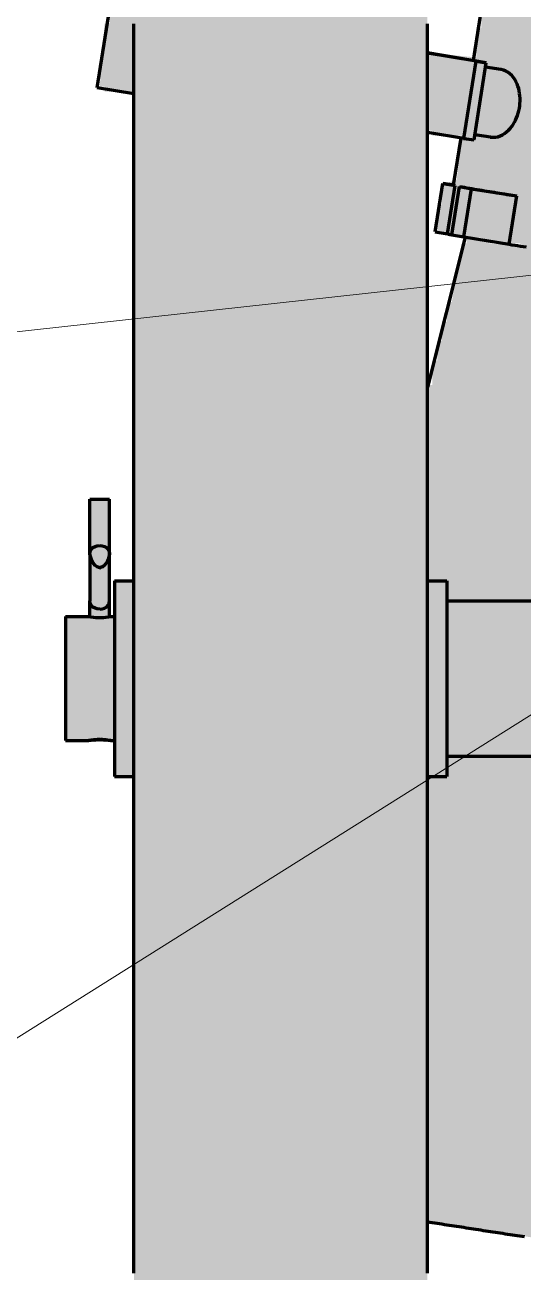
# Model space of a CAD drawing. Header units: millimetres. Extents: x 0 to 2382, y 0 to 420.
# Drawn here: x 2151.17 to 2161.36, y 234.36 to 259.87 of the extents above; entities that cross this region are included whole.
import ezdxf

# ---------------------------------------------------------------- set-up
doc = ezdxf.new("R2010")
doc.units = ezdxf.units.MM
for name, color, linetype, lineweight in [('01-VISIBLE', 7, 'CONTINUOUS', 70), ('08-FINA', 5, 'CONTINUOUS', 18), ('13-GRAFICA', 30, 'CONTINUOUS', 18)]:
    doc.layers.add(name, color=color, linetype=linetype, lineweight=lineweight)

msp = doc.modelspace()

# ---------------------------------------------------------------- hatches: boundary and pattern name
at = {"layer": '13-GRAFICA', "true_color": 0x202020}
h = msp.add_hatch(color=7, dxfattribs=at)
h.dxf.hatch_style = 1
h.paths.add_polyline_path([(2153.4, 229), (2153.4, 264), (2159.4, 264), (2159.4, 229)])
at = {"layer": '13-GRAFICA', "true_color": 0xcba23e}
h = msp.add_hatch(color=7, dxfattribs=at)
h.dxf.hatch_style = 1
h.paths.add_polyline_path([(2159.4, 259.3), (2160.4, 259.2), (2160.4, 259.8), (2160.5, 259.8), (2160.5, 260.1), (2160.3, 260.2), (2160.4, 261.2), (2160.6, 261.2), (2160.6, 261.1), (2161.2, 261.1), (2161.2, 261), (2161.3, 261), (2161.4, 262.2), (2161.9, 262.2), (2161.9, 262.1), (2162, 262.1), (2162, 255.2), (2161.9, 255.2), (2161.9, 255.3), (2161.3, 255.3), (2161.3, 255.4), (2160.6, 255.4), (2160.6, 255.5), (2159.6, 255.6), (2159.6, 256.2), (2159.7, 256.2), (2159.7, 256.6), (2160, 256.7), (2160.1, 257.6), (2159.5, 257.6), (2159.5, 257.7), (2159.4, 257.7)])
h = msp.add_hatch(color=7, dxfattribs=at)
h.dxf.hatch_style = 1
h.paths.add_polyline_path([(2152.8, 259.9), (2152.9, 259.9), (2152.9, 260.5), (2153.4, 260.5), (2153.4, 258.5), (2152.8, 258.5), (2152.8, 258.6), (2152.7, 258.6)])
at = {"layer": '13-GRAFICA', "true_color": 0x202020}
h = msp.add_hatch(color=7, dxfattribs=at)
h.dxf.hatch_style = 1
h.paths.add_polyline_path([(2159.4, 252.5), (2159.5, 252.5), (2159.5, 253), (2159.6, 253), (2159.6, 253.4), (2159.7, 253.4), (2159.7, 253.8), (2159.8, 253.8), (2159.8, 254.2), (2159.9, 254.2), (2160.1, 255.4), (2160.2, 255.4), (2160.2, 255.5), (2160.6, 255.5), (2160.6, 255.4), (2161.9, 255.3), (2161.9, 255.2), (2162, 255.2), (2162, 248.1), (2159.8, 248.1), (2159.8, 248.5), (2159.4, 248.5)])
at = {"layer": '13-GRAFICA', "true_color": 0xb21820}
h = msp.add_hatch(color=7, dxfattribs=at)
h.dxf.hatch_style = 1
h.paths.add_polyline_path([(2152.5, 250.2), (2152.9, 250.2), (2152.9, 247.8), (2152.5, 247.8)])
at = {"layer": '13-GRAFICA', "true_color": 0x787a80}
h = msp.add_hatch(color=7, dxfattribs=at)
h.dxf.hatch_style = 1
h.paths.add_polyline_path([(2153.4, 248.5), (2153.4, 244.5), (2153, 244.5), (2153, 248.5)])
h = msp.add_hatch(color=7, dxfattribs=at)
h.dxf.hatch_style = 1
h.paths.add_polyline_path([(2159.8, 248.5), (2159.8, 244.5), (2159.4, 244.5), (2159.4, 248.5)])
at = {"layer": '13-GRAFICA', "true_color": 0xb21820}
h = msp.add_hatch(color=7, dxfattribs=at)
h.dxf.hatch_style = 1
h.paths.add_polyline_path([(2159.8, 244.9), (2159.8, 248.1), (2196.2, 248.1), (2196.2, 244.9)])
at = {"layer": '13-GRAFICA', "true_color": 0x787a80}
h = msp.add_hatch(color=7, dxfattribs=at)
h.dxf.hatch_style = 1
h.paths.add_polyline_path([(2152, 247.8), (2153, 247.8), (2153, 245.2), (2152, 245.2)])
at = {"layer": '13-GRAFICA', "true_color": 0x202020}
h = msp.add_hatch(color=7, dxfattribs=at)
h.dxf.hatch_style = 1
h.paths.add_polyline_path([(2159.4, 244.5), (2159.8, 244.5), (2159.8, 244.9), (2162, 244.9), (2162, 242.5), (2162.3, 242.5), (2162.3, 242.4), (2162, 242.4), (2162, 242.3), (2161.9, 242.3), (2161.9, 242), (2162, 242), (2162, 241.7), (2162.1, 241.7), (2162.1, 241.5), (2162.2, 241.5), (2162.2, 241.3), (2162.3, 241.3), (2162.3, 241.1), (2162.4, 241.1), (2162.4, 240.5), (2162.3, 240.5), (2162.3, 239), (2162.2, 239), (2162.2, 237.5), (2162.1, 237.5), (2162.1, 236.1), (2162, 236.1), (2162, 235), (2159.4, 235.4)])

# ---------------------------------------------------------------- linework, layer by layer
at = {"layer": '01-VISIBLE'}
for p, q in [((2152.648, 258.581), (2152.961, 260.556)), ((2160.34, 259.137), (2160.499, 260.14)), ((2160.604, 259.093), (2159.4, 259.292)), ((2160.395, 259.125), (2159.4, 259.289)), ((2160.144, 257.545), (2160.395, 259.125)), ((2160.395, 259.125), (2160.604, 259.093)), ((2160.354, 257.513), (2160.604, 259.093)), ((2160.9, 258.955), (2160.59, 259.002)), ((2153.4, 258.456), (2152.648, 258.581)), ((2160.144, 257.545), (2159.4, 257.668)), ((2160.69, 257.571), (2160.371, 257.619)), ((2159.936, 256.586), (2160.09, 257.554)), ((2160.144, 257.545), (2160.354, 257.513)), ((2159.562, 255.637), (2159.718, 256.625)), ((2159.718, 256.625), (2159.965, 256.579)), ((2159.937, 256.592), (2159.718, 256.625)), ((2159.809, 255.592), (2159.965, 256.579)), ((2159.9, 255.575), (2160.057, 256.562)), ((2160.057, 256.562), (2160.304, 256.517)), ((2160.147, 255.529), (2160.304, 256.517)), ((2160.304, 256.517), (2161.229, 256.368)), ((2161.072, 255.381), (2161.229, 256.368)), ((2159.562, 255.637), (2159.809, 255.592)), ((2159.9, 255.575), (2160.147, 255.529)), ((2160.172, 255.525), (2159.4, 252.46)), ((2160.147, 255.529), (2161.072, 255.381)), ((2152.5, 249.05), (2152.5, 250.17)), ((2152.9, 249.05), (2152.9, 250.17)), ((2153, 248.5), (2153.4, 248.5)), ((2159.4, 248.5), (2159.8, 248.5)), ((2152.5, 247.765), (2152.5, 248.09)), ((2152.9, 247.765), (2152.9, 248.09)), ((2159.8, 248.088), (2196.2, 248.088)), ((2152, 247.77), (2152.47, 247.77)), ((2152.93, 247.77), (2153, 247.77)), ((2152, 245.23), (2152.47, 245.23)), ((2152.93, 245.23), (2153, 245.23)), ((2159.8, 244.912), (2196.2, 244.912)), ((2153, 244.5), (2153.4, 244.5)), ((2159.4, 244.5), (2159.8, 244.5))]:
    msp.add_line(p, q, dxfattribs=at)
for points in [[(2153.4, 234.338), (2153.4, 234.425), (2153.4, 234.512), (2153.4, 234.6), (2153.4, 234.688), (2153.4, 234.775), (2153.4, 234.863), (2153.4, 234.95), (2153.4, 235.037), (2153.4, 235.125), (2153.4, 235.213), (2153.4, 235.3), (2153.4, 235.387), (2153.4, 235.475), (2153.4, 235.562), (2153.4, 235.65), (2153.4, 235.738), (2153.4, 235.825), (2153.4, 235.912), (2153.4, 236), (2153.4, 236.088), (2153.4, 236.175), (2153.4, 236.262), (2153.4, 236.35), (2153.4, 236.438), (2153.4, 236.525), (2153.4, 236.613), (2153.4, 236.7), (2153.4, 236.787), (2153.4, 236.875), (2153.4, 236.963), (2153.4, 237.05), (2153.4, 237.137), (2153.4, 237.225), (2153.4, 237.312), (2153.4, 237.4), (2153.4, 237.488), (2153.4, 237.575), (2153.4, 237.662), (2153.4, 237.75), (2153.4, 237.838), (2153.4, 237.925), (2153.4, 238.012), (2153.4, 238.1), (2153.4, 238.188), (2153.4, 238.275), (2153.4, 238.363), (2153.4, 238.45), (2153.4, 238.537), (2153.4, 238.625), (2153.4, 238.713), (2153.4, 238.8), (2153.4, 238.887), (2153.4, 238.975), (2153.4, 239.062), (2153.4, 239.15), (2153.4, 239.238), (2153.4, 239.325), (2153.4, 239.412), (2153.4, 239.5), (2153.4, 239.588), (2153.4, 239.675), (2153.4, 239.762), (2153.4, 239.85), (2153.4, 239.938), (2153.4, 240.025), (2153.4, 240.113), (2153.4, 240.2), (2153.4, 240.287), (2153.4, 240.375), (2153.4, 240.463), (2153.4, 240.55), (2153.4, 240.637), (2153.4, 240.725), (2153.4, 240.812), (2153.4, 240.9), (2153.4, 240.988), (2153.4, 241.075), (2153.4, 241.162), (2153.4, 241.25), (2153.4, 241.338), (2153.4, 241.425), (2153.4, 241.512), (2153.4, 241.6), (2153.4, 241.688), (2153.4, 241.775), (2153.4, 241.863), (2153.4, 241.95), (2153.4, 242.037), (2153.4, 242.125), (2153.4, 242.213), (2153.4, 242.3), (2153.4, 242.387), (2153.4, 242.475), (2153.4, 242.562), (2153.4, 242.65), (2153.4, 242.738), (2153.4, 242.825), (2153.4, 242.912), (2153.4, 243), (2153.4, 243.088), (2153.4, 243.175), (2153.4, 243.262), (2153.4, 243.35), (2153.4, 243.438), (2153.4, 243.525), (2153.4, 243.613), (2153.4, 243.7), (2153.4, 243.787), (2153.4, 243.875), (2153.4, 243.963), (2153.4, 244.05), (2153.4, 244.137), (2153.4, 244.225), (2153.4, 244.312), (2153.4, 244.4), (2153.4, 244.488), (2153.4, 244.575), (2153.4, 244.662), (2153.4, 244.75), (2153.4, 244.838), (2153.4, 244.925), (2153.4, 245.012), (2153.4, 245.1), (2153.4, 245.188), (2153.4, 245.275), (2153.4, 245.363), (2153.4, 245.45), (2153.4, 245.537), (2153.4, 245.625), (2153.4, 245.713), (2153.4, 245.8), (2153.4, 245.887), (2153.4, 245.975), (2153.4, 246.062), (2153.4, 246.15), (2153.4, 246.238), (2153.4, 246.325), (2153.4, 246.412), (2153.4, 246.5), (2153.4, 246.588), (2153.4, 246.675), (2153.4, 246.762), (2153.4, 246.85), (2153.4, 246.938), (2153.4, 247.025), (2153.4, 247.113), (2153.4, 247.2), (2153.4, 247.287), (2153.4, 247.375), (2153.4, 247.463), (2153.4, 247.55), (2153.4, 247.637), (2153.4, 247.725), (2153.4, 247.812), (2153.4, 247.9), (2153.4, 247.988), (2153.4, 248.075), (2153.4, 248.162), (2153.4, 248.25), (2153.4, 248.338), (2153.4, 248.425), (2153.4, 248.512), (2153.4, 248.6), (2153.4, 248.688), (2153.4, 248.775), (2153.4, 248.863), (2153.4, 248.95), (2153.4, 249.037), (2153.4, 249.125), (2153.4, 249.213), (2153.4, 249.3), (2153.4, 249.387), (2153.4, 249.475), (2153.4, 249.562), (2153.4, 249.65), (2153.4, 249.738), (2153.4, 249.825), (2153.4, 249.912), (2153.4, 250), (2153.4, 250.088), (2153.4, 250.175), (2153.4, 250.262), (2153.4, 250.35), (2153.4, 250.438), (2153.4, 250.525), (2153.4, 250.613), (2153.4, 250.7), (2153.4, 250.787), (2153.4, 250.875), (2153.4, 250.963), (2153.4, 251.05), (2153.4, 251.137), (2153.4, 251.225), (2153.4, 251.312), (2153.4, 251.4), (2153.4, 251.488), (2153.4, 251.575), (2153.4, 251.662), (2153.4, 251.75), (2153.4, 251.838), (2153.4, 251.925), (2153.4, 252.012), (2153.4, 252.1), (2153.4, 252.188), (2153.4, 252.275), (2153.4, 252.363), (2153.4, 252.45), (2153.4, 252.537), (2153.4, 252.625), (2153.4, 252.713), (2153.4, 252.8), (2153.4, 252.887), (2153.4, 252.975), (2153.4, 253.062), (2153.4, 253.15), (2153.4, 253.238), (2153.4, 253.325), (2153.4, 253.412), (2153.4, 253.5), (2153.4, 253.588), (2153.4, 253.675), (2153.4, 253.762), (2153.4, 253.85), (2153.4, 253.938), (2153.4, 254.025), (2153.4, 254.113), (2153.4, 254.2), (2153.4, 254.287), (2153.4, 254.375), (2153.4, 254.463), (2153.4, 254.55), (2153.4, 254.638), (2153.4, 254.725), (2153.4, 254.812), (2153.4, 254.9), (2153.4, 254.988), (2153.4, 255.075), (2153.4, 255.162), (2153.4, 255.25), (2153.4, 255.338), (2153.4, 255.425), (2153.4, 255.512), (2153.4, 255.6), (2153.4, 255.688), (2153.4, 255.775), (2153.4, 255.863), (2153.4, 255.95), (2153.4, 256.038), (2153.4, 256.125), (2153.4, 256.212), (2153.4, 256.3), (2153.4, 256.387), (2153.4, 256.475), (2153.4, 256.562), (2153.4, 256.65), (2153.4, 256.738), (2153.4, 256.825), (2153.4, 256.913), (2153.4, 257), (2153.4, 257.087), (2153.4, 257.175), (2153.4, 257.262), (2153.4, 257.35), (2153.4, 257.438), (2153.4, 257.525), (2153.4, 257.613), (2153.4, 257.7), (2153.4, 257.788), (2153.4, 257.875), (2153.4, 257.962), (2153.4, 258.05), (2153.4, 258.137), (2153.4, 258.225), (2153.4, 258.312), (2153.4, 258.4), (2153.4, 258.488), (2153.4, 258.575), (2153.4, 258.663), (2153.4, 258.75), (2153.4, 258.837), (2153.4, 258.925), (2153.4, 259.012), (2153.4, 259.1), (2153.4, 259.188), (2153.4, 259.275), (2153.4, 259.363), (2153.4, 259.45), (2153.4, 259.538), (2153.4, 259.625), (2153.4, 259.712), (2153.4, 259.8), (2153.4, 259.887)], [(2159.4, 234.338), (2159.4, 234.425), (2159.4, 234.512), (2159.4, 234.6), (2159.4, 234.688), (2159.4, 234.775), (2159.4, 234.863), (2159.4, 234.95), (2159.4, 235.037), (2159.4, 235.125), (2159.4, 235.213), (2159.4, 235.3), (2159.4, 235.387), (2159.4, 235.475), (2159.4, 235.562), (2159.4, 235.65), (2159.4, 235.738), (2159.4, 235.825), (2159.4, 235.912), (2159.4, 236), (2159.4, 236.088), (2159.4, 236.175), (2159.4, 236.262), (2159.4, 236.35), (2159.4, 236.438), (2159.4, 236.525), (2159.4, 236.613), (2159.4, 236.7), (2159.4, 236.787), (2159.4, 236.875), (2159.4, 236.963), (2159.4, 237.05), (2159.4, 237.137), (2159.4, 237.225), (2159.4, 237.312), (2159.4, 237.4), (2159.4, 237.488), (2159.4, 237.575), (2159.4, 237.662), (2159.4, 237.75), (2159.4, 237.838), (2159.4, 237.925), (2159.4, 238.012), (2159.4, 238.1), (2159.4, 238.188), (2159.4, 238.275), (2159.4, 238.363), (2159.4, 238.45), (2159.4, 238.537), (2159.4, 238.625), (2159.4, 238.713), (2159.4, 238.8), (2159.4, 238.887), (2159.4, 238.975), (2159.4, 239.062), (2159.4, 239.15), (2159.4, 239.238), (2159.4, 239.325), (2159.4, 239.412), (2159.4, 239.5), (2159.4, 239.588), (2159.4, 239.675), (2159.4, 239.762), (2159.4, 239.85), (2159.4, 239.938), (2159.4, 240.025), (2159.4, 240.113), (2159.4, 240.2), (2159.4, 240.287), (2159.4, 240.375), (2159.4, 240.463), (2159.4, 240.55), (2159.4, 240.637), (2159.4, 240.725), (2159.4, 240.812), (2159.4, 240.9), (2159.4, 240.988), (2159.4, 241.075), (2159.4, 241.162), (2159.4, 241.25), (2159.4, 241.338), (2159.4, 241.425), (2159.4, 241.512), (2159.4, 241.6), (2159.4, 241.688), (2159.4, 241.775), (2159.4, 241.863), (2159.4, 241.95), (2159.4, 242.037), (2159.4, 242.125), (2159.4, 242.213), (2159.4, 242.3), (2159.4, 242.387), (2159.4, 242.475), (2159.4, 242.562), (2159.4, 242.65), (2159.4, 242.738), (2159.4, 242.825), (2159.4, 242.912), (2159.4, 243), (2159.4, 243.088), (2159.4, 243.175), (2159.4, 243.262), (2159.4, 243.35), (2159.4, 243.438), (2159.4, 243.525), (2159.4, 243.613), (2159.4, 243.7), (2159.4, 243.787), (2159.4, 243.875), (2159.4, 243.963), (2159.4, 244.05), (2159.4, 244.137), (2159.4, 244.225), (2159.4, 244.312), (2159.4, 244.4), (2159.4, 244.488), (2159.4, 244.575), (2159.4, 244.662), (2159.4, 244.75), (2159.4, 244.838), (2159.4, 244.925), (2159.4, 245.012), (2159.4, 245.1), (2159.4, 245.188), (2159.4, 245.275), (2159.4, 245.363), (2159.4, 245.45), (2159.4, 245.537), (2159.4, 245.625), (2159.4, 245.713), (2159.4, 245.8), (2159.4, 245.887), (2159.4, 245.975), (2159.4, 246.062), (2159.4, 246.15), (2159.4, 246.238), (2159.4, 246.325), (2159.4, 246.412), (2159.4, 246.5), (2159.4, 246.588), (2159.4, 246.675), (2159.4, 246.762), (2159.4, 246.85), (2159.4, 246.938), (2159.4, 247.025), (2159.4, 247.113), (2159.4, 247.2), (2159.4, 247.287), (2159.4, 247.375), (2159.4, 247.463), (2159.4, 247.55), (2159.4, 247.637), (2159.4, 247.725), (2159.4, 247.812), (2159.4, 247.9), (2159.4, 247.988), (2159.4, 248.075), (2159.4, 248.162), (2159.4, 248.25), (2159.4, 248.338), (2159.4, 248.425), (2159.4, 248.512), (2159.4, 248.6), (2159.4, 248.688), (2159.4, 248.775), (2159.4, 248.863), (2159.4, 248.95), (2159.4, 249.037), (2159.4, 249.125), (2159.4, 249.213), (2159.4, 249.3), (2159.4, 249.387), (2159.4, 249.475), (2159.4, 249.562), (2159.4, 249.65), (2159.4, 249.738), (2159.4, 249.825), (2159.4, 249.912), (2159.4, 250), (2159.4, 250.088), (2159.4, 250.175), (2159.4, 250.262), (2159.4, 250.35), (2159.4, 250.438), (2159.4, 250.525), (2159.4, 250.613), (2159.4, 250.7), (2159.4, 250.787), (2159.4, 250.875), (2159.4, 250.963), (2159.4, 251.05), (2159.4, 251.137), (2159.4, 251.225), (2159.4, 251.312), (2159.4, 251.4), (2159.4, 251.488), (2159.4, 251.575), (2159.4, 251.662), (2159.4, 251.75), (2159.4, 251.838), (2159.4, 251.925), (2159.4, 252.012), (2159.4, 252.1), (2159.4, 252.188), (2159.4, 252.275), (2159.4, 252.363), (2159.4, 252.45), (2159.4, 252.537), (2159.4, 252.625), (2159.4, 252.713), (2159.4, 252.8), (2159.4, 252.887), (2159.4, 252.975), (2159.4, 253.062), (2159.4, 253.15), (2159.4, 253.238), (2159.4, 253.325), (2159.4, 253.412), (2159.4, 253.5), (2159.4, 253.588), (2159.4, 253.675), (2159.4, 253.762), (2159.4, 253.85), (2159.4, 253.938), (2159.4, 254.025), (2159.4, 254.113), (2159.4, 254.2), (2159.4, 254.287), (2159.4, 254.375), (2159.4, 254.463), (2159.4, 254.55), (2159.4, 254.638), (2159.4, 254.725), (2159.4, 254.812), (2159.4, 254.9), (2159.4, 254.988), (2159.4, 255.075), (2159.4, 255.162), (2159.4, 255.25), (2159.4, 255.338), (2159.4, 255.425), (2159.4, 255.512), (2159.4, 255.6), (2159.4, 255.688), (2159.4, 255.775), (2159.4, 255.863), (2159.4, 255.95), (2159.4, 256.038), (2159.4, 256.125), (2159.4, 256.212), (2159.4, 256.3), (2159.4, 256.387), (2159.4, 256.475), (2159.4, 256.562), (2159.4, 256.65), (2159.4, 256.738), (2159.4, 256.825), (2159.4, 256.913), (2159.4, 257), (2159.4, 257.087), (2159.4, 257.175), (2159.4, 257.262), (2159.4, 257.35), (2159.4, 257.438), (2159.4, 257.525), (2159.4, 257.613), (2159.4, 257.7), (2159.4, 257.788), (2159.4, 257.875), (2159.4, 257.962), (2159.4, 258.05), (2159.4, 258.137), (2159.4, 258.225), (2159.4, 258.312), (2159.4, 258.4), (2159.4, 258.488), (2159.4, 258.575), (2159.4, 258.663), (2159.4, 258.75), (2159.4, 258.837), (2159.4, 258.925), (2159.4, 259.012), (2159.4, 259.1), (2159.4, 259.188), (2159.4, 259.275), (2159.4, 259.363), (2159.4, 259.45), (2159.4, 259.538), (2159.4, 259.625), (2159.4, 259.712), (2159.4, 259.8), (2159.4, 259.887)], [(2160.69, 257.571), (2160.741, 257.567), (2160.792, 257.57), (2160.842, 257.58), (2160.89, 257.597), (2160.936, 257.619), (2160.979, 257.646), (2161.02, 257.677), (2161.057, 257.711), (2161.092, 257.748), (2161.124, 257.788), (2161.153, 257.83), (2161.179, 257.874), (2161.202, 257.919), (2161.223, 257.966), (2161.241, 258.013), (2161.257, 258.062), (2161.27, 258.111), (2161.28, 258.161), (2161.288, 258.211), (2161.293, 258.262), (2161.295, 258.313), (2161.295, 258.364), (2161.292, 258.415), (2161.286, 258.466), (2161.278, 258.516), (2161.266, 258.565), (2161.251, 258.614), (2161.233, 258.662), (2161.211, 258.708), (2161.186, 258.752), (2161.156, 258.794), (2161.123, 258.833), (2161.086, 258.868), (2161.046, 258.898), (2161.001, 258.923), (2160.954, 258.942), (2160.905, 258.954)], [(2160.905, 258.954), (2160.904, 258.954), (2160.903, 258.954), (2160.902, 258.954), (2160.901, 258.955), (2160.901, 258.955), (2160.9, 258.955)], [(2160.686, 257.571), (2160.686, 257.571), (2160.687, 257.571), (2160.688, 257.571), (2160.689, 257.571), (2160.69, 257.571), (2160.69, 257.571)], [(2159.936, 256.586), (2159.941, 256.585), (2159.946, 256.583), (2159.951, 256.582), (2159.955, 256.581), (2159.96, 256.58), (2159.965, 256.579)], [(2160.057, 256.562), (2160.108, 256.553), (2160.159, 256.545), (2160.209, 256.536), (2160.26, 256.527), (2160.311, 256.519), (2160.362, 256.51), (2160.413, 256.501), (2160.464, 256.493), (2160.515, 256.485), (2160.566, 256.476), (2160.617, 256.468), (2160.668, 256.459), (2160.719, 256.451), (2160.77, 256.443), (2160.821, 256.434), (2160.872, 256.426), (2160.923, 256.418), (2160.974, 256.409), (2161.025, 256.401), (2161.076, 256.393), (2161.127, 256.385), (2161.178, 256.377), (2161.229, 256.368)], [(2159.809, 255.592), (2159.824, 255.589), (2159.839, 255.586), (2159.854, 255.583), (2159.87, 255.58), (2159.885, 255.577), (2159.9, 255.575)], [(2161.072, 255.381), (2161.129, 255.371), (2161.187, 255.362), (2161.244, 255.353), (2161.301, 255.344), (2161.359, 255.335), (2161.416, 255.326)], [(2152.5, 250.17), (2152.55, 250.17), (2152.6, 250.17), (2152.65, 250.17), (2152.7, 250.17), (2152.75, 250.17), (2152.8, 250.17), (2152.85, 250.17), (2152.9, 250.17)], [(2152.5, 249.05), (2152.507, 249.098), (2152.528, 249.143), (2152.562, 249.178), (2152.604, 249.202), (2152.651, 249.215), (2152.7, 249.22)], [(2152.7, 249.22), (2152.749, 249.215), (2152.796, 249.202), (2152.838, 249.178), (2152.872, 249.143), (2152.893, 249.098), (2152.9, 249.05)], [(2152.9, 249.05), (2152.894, 248.997), (2152.878, 248.947), (2152.854, 248.899), (2152.826, 248.855), (2152.791, 248.814), (2152.75, 248.781), (2152.7, 248.766), (2152.65, 248.781), (2152.609, 248.814), (2152.574, 248.855), (2152.546, 248.899), (2152.522, 248.947), (2152.506, 248.997), (2152.5, 249.05)], [(2152.5, 249.05), (2152.501, 249.027), (2152.505, 249.004), (2152.51, 248.982), (2152.517, 248.96), (2152.526, 248.939), (2152.536, 248.918)], [(2152.5, 249.05), (2152.5, 248.999), (2152.5, 248.949), (2152.5, 248.898), (2152.5, 248.848), (2152.5, 248.797), (2152.5, 248.747), (2152.5, 248.696), (2152.5, 248.646), (2152.5, 248.595), (2152.5, 248.545), (2152.5, 248.494), (2152.5, 248.444), (2152.5, 248.393), (2152.5, 248.343), (2152.5, 248.292), (2152.5, 248.242), (2152.5, 248.191), (2152.5, 248.141), (2152.5, 248.09)], [(2152.536, 248.917), (2152.536, 248.917), (2152.536, 248.917), (2152.536, 248.917), (2152.536, 248.917), (2152.536, 248.917), (2152.536, 248.917)], [(2152.542, 248.905), (2152.543, 248.904), (2152.544, 248.903), (2152.544, 248.902), (2152.545, 248.9), (2152.546, 248.899), (2152.546, 248.898)], [(2152.85, 248.892), (2152.864, 248.916), (2152.875, 248.942), (2152.885, 248.968), (2152.893, 248.995), (2152.898, 249.022), (2152.9, 249.05)], [(2152.9, 248.09), (2152.9, 248.141), (2152.9, 248.191), (2152.9, 248.242), (2152.9, 248.292), (2152.9, 248.343), (2152.9, 248.393), (2152.9, 248.444), (2152.9, 248.494), (2152.9, 248.545), (2152.9, 248.595), (2152.9, 248.646), (2152.9, 248.696), (2152.9, 248.747), (2152.9, 248.797), (2152.9, 248.848), (2152.9, 248.898), (2152.9, 248.949), (2152.9, 248.999), (2152.9, 249.05)], [(2152.9, 248.09), (2152.9, 248.141), (2152.9, 248.191), (2152.9, 248.242), (2152.9, 248.292), (2152.9, 248.343), (2152.9, 248.393), (2152.9, 248.444), (2152.9, 248.494), (2152.9, 248.545), (2152.9, 248.595), (2152.9, 248.646), (2152.9, 248.696), (2152.9, 248.747), (2152.9, 248.797), (2152.9, 248.848), (2152.9, 248.898), (2152.9, 248.949), (2152.9, 248.999), (2152.9, 249.05)], [(2152.547, 248.897), (2152.547, 248.897), (2152.547, 248.897), (2152.547, 248.897), (2152.547, 248.897), (2152.547, 248.897), (2152.547, 248.897)], [(2152.555, 248.884), (2152.556, 248.882), (2152.558, 248.879), (2152.559, 248.877), (2152.56, 248.875), (2152.562, 248.872), (2152.563, 248.87)], [(2152.564, 248.87), (2152.564, 248.869), (2152.565, 248.869), (2152.565, 248.868), (2152.565, 248.867), (2152.566, 248.867), (2152.566, 248.866)], [(2152.574, 248.855), (2152.576, 248.853), (2152.577, 248.851), (2152.578, 248.849), (2152.58, 248.848), (2152.581, 248.846), (2152.582, 248.844)], [(2152.588, 248.837), (2152.588, 248.837), (2152.589, 248.836), (2152.589, 248.836), (2152.589, 248.835), (2152.59, 248.835), (2152.59, 248.835)], [(2152.597, 248.827), (2152.598, 248.826), (2152.599, 248.825), (2152.6, 248.824), (2152.6, 248.823), (2152.601, 248.822), (2152.602, 248.821)], [(2152.611, 248.812), (2152.611, 248.812), (2152.611, 248.812), (2152.611, 248.812), (2152.611, 248.812), (2152.611, 248.812), (2152.611, 248.812)], [(2152.611, 248.812), (2152.611, 248.812), (2152.611, 248.812), (2152.611, 248.812), (2152.611, 248.812), (2152.611, 248.812), (2152.611, 248.812)], [(2152.611, 248.812), (2152.611, 248.812), (2152.611, 248.812), (2152.611, 248.812), (2152.611, 248.812), (2152.611, 248.812), (2152.611, 248.811)], [(2152.612, 248.811), (2152.612, 248.811), (2152.612, 248.81), (2152.613, 248.81), (2152.613, 248.81), (2152.613, 248.809), (2152.614, 248.809)], [(2152.618, 248.805), (2152.618, 248.805), (2152.619, 248.805), (2152.619, 248.804), (2152.619, 248.804), (2152.62, 248.803), (2152.62, 248.803)], [(2152.687, 248.767), (2152.687, 248.767), (2152.687, 248.767), (2152.687, 248.767), (2152.687, 248.767), (2152.687, 248.767), (2152.687, 248.767)], [(2152.687, 248.767), (2152.687, 248.767), (2152.687, 248.767), (2152.687, 248.767), (2152.687, 248.767), (2152.687, 248.767), (2152.687, 248.767)], [(2152.687, 248.767), (2152.687, 248.767), (2152.687, 248.767), (2152.687, 248.767), (2152.687, 248.767), (2152.687, 248.767), (2152.687, 248.767)], [(2152.687, 248.767), (2152.687, 248.767), (2152.687, 248.767), (2152.687, 248.767), (2152.687, 248.767), (2152.687, 248.767), (2152.687, 248.767)], [(2152.687, 248.767), (2152.687, 248.767), (2152.687, 248.767), (2152.687, 248.767), (2152.687, 248.767), (2152.687, 248.767), (2152.687, 248.767)], [(2152.687, 248.767), (2152.687, 248.767), (2152.687, 248.767), (2152.687, 248.767), (2152.687, 248.767), (2152.687, 248.767), (2152.687, 248.767)], [(2152.687, 248.767), (2152.687, 248.767), (2152.687, 248.767), (2152.687, 248.767), (2152.687, 248.767), (2152.687, 248.767), (2152.687, 248.767)], [(2152.687, 248.767), (2152.687, 248.767), (2152.687, 248.767), (2152.687, 248.767), (2152.687, 248.767), (2152.687, 248.767), (2152.687, 248.767)], [(2152.688, 248.767), (2152.688, 248.767), (2152.688, 248.767), (2152.688, 248.767), (2152.688, 248.767), (2152.688, 248.767), (2152.688, 248.767)], [(2152.688, 248.767), (2152.688, 248.767), (2152.688, 248.767), (2152.688, 248.767), (2152.688, 248.767), (2152.688, 248.767), (2152.688, 248.767)], [(2152.688, 248.767), (2152.688, 248.767), (2152.688, 248.767), (2152.688, 248.767), (2152.688, 248.767), (2152.688, 248.767), (2152.688, 248.767)], [(2152.7, 248.766), (2152.7, 248.766), (2152.7, 248.766), (2152.7, 248.766), (2152.7, 248.766), (2152.7, 248.766), (2152.7, 248.766)], [(2152.7, 248.766), (2152.701, 248.766), (2152.702, 248.766), (2152.703, 248.766), (2152.704, 248.766), (2152.705, 248.766), (2152.705, 248.766)], [(2152.706, 248.766), (2152.707, 248.766), (2152.709, 248.766), (2152.71, 248.767), (2152.711, 248.767), (2152.713, 248.767), (2152.714, 248.767)], [(2152.723, 248.769), (2152.723, 248.769), (2152.723, 248.769), (2152.723, 248.769), (2152.723, 248.769), (2152.723, 248.769), (2152.723, 248.769)], [(2152.723, 248.769), (2152.723, 248.769), (2152.723, 248.769), (2152.723, 248.769), (2152.723, 248.769), (2152.723, 248.769), (2152.723, 248.769)], [(2152.723, 248.769), (2152.723, 248.769), (2152.723, 248.769), (2152.723, 248.769), (2152.723, 248.769), (2152.723, 248.769), (2152.723, 248.769)], [(2152.723, 248.769), (2152.723, 248.769), (2152.723, 248.769), (2152.723, 248.769), (2152.723, 248.769), (2152.723, 248.769), (2152.723, 248.769)], [(2152.723, 248.769), (2152.723, 248.769), (2152.723, 248.769), (2152.723, 248.769), (2152.723, 248.769), (2152.723, 248.769), (2152.723, 248.769)], [(2152.723, 248.769), (2152.723, 248.769), (2152.723, 248.769), (2152.723, 248.769), (2152.723, 248.769), (2152.723, 248.769), (2152.723, 248.769)], [(2152.723, 248.769), (2152.723, 248.769), (2152.723, 248.769), (2152.723, 248.769), (2152.723, 248.769), (2152.723, 248.769), (2152.723, 248.769)], [(2152.723, 248.769), (2152.723, 248.769), (2152.723, 248.769), (2152.723, 248.769), (2152.723, 248.769), (2152.723, 248.769), (2152.723, 248.769)], [(2152.724, 248.77), (2152.724, 248.77), (2152.724, 248.77), (2152.724, 248.77), (2152.724, 248.77), (2152.724, 248.77), (2152.724, 248.77)], [(2152.724, 248.77), (2152.724, 248.77), (2152.724, 248.77), (2152.724, 248.77), (2152.724, 248.77), (2152.724, 248.77), (2152.724, 248.77)], [(2152.724, 248.77), (2152.724, 248.77), (2152.724, 248.77), (2152.724, 248.77), (2152.724, 248.77), (2152.724, 248.77), (2152.724, 248.77)], [(2152.724, 248.769), (2152.724, 248.769), (2152.724, 248.769), (2152.724, 248.769), (2152.724, 248.769), (2152.724, 248.769), (2152.724, 248.769)], [(2152.724, 248.769), (2152.724, 248.769), (2152.724, 248.769), (2152.724, 248.769), (2152.724, 248.769), (2152.724, 248.769), (2152.724, 248.769)], [(2152.724, 248.769), (2152.724, 248.769), (2152.724, 248.769), (2152.724, 248.769), (2152.724, 248.769), (2152.724, 248.769), (2152.724, 248.769)], [(2152.724, 248.769), (2152.724, 248.769), (2152.724, 248.769), (2152.724, 248.769), (2152.724, 248.769), (2152.724, 248.769), (2152.724, 248.769)], [(2152.725, 248.77), (2152.725, 248.77), (2152.725, 248.77), (2152.725, 248.77), (2152.725, 248.77), (2152.725, 248.77), (2152.725, 248.77)], [(2152.725, 248.77), (2152.725, 248.77), (2152.725, 248.77), (2152.725, 248.77), (2152.725, 248.77), (2152.725, 248.77), (2152.725, 248.77)], [(2152.725, 248.77), (2152.725, 248.77), (2152.725, 248.77), (2152.725, 248.77), (2152.725, 248.77), (2152.725, 248.77), (2152.725, 248.77)], [(2152.725, 248.77), (2152.725, 248.77), (2152.725, 248.77), (2152.725, 248.77), (2152.725, 248.77), (2152.725, 248.77), (2152.725, 248.77)], [(2152.725, 248.77), (2152.725, 248.77), (2152.725, 248.77), (2152.725, 248.77), (2152.725, 248.77), (2152.725, 248.77), (2152.725, 248.77)], [(2152.743, 248.777), (2152.743, 248.777), (2152.743, 248.777), (2152.743, 248.777), (2152.743, 248.777), (2152.743, 248.777), (2152.743, 248.777)], [(2152.743, 248.777), (2152.743, 248.777), (2152.743, 248.777), (2152.743, 248.777), (2152.743, 248.777), (2152.743, 248.777), (2152.743, 248.777)], [(2152.743, 248.777), (2152.743, 248.777), (2152.743, 248.777), (2152.743, 248.777), (2152.743, 248.777), (2152.743, 248.777), (2152.743, 248.777)], [(2152.743, 248.777), (2152.743, 248.777), (2152.743, 248.777), (2152.743, 248.777), (2152.743, 248.777), (2152.743, 248.777), (2152.743, 248.777)], [(2152.744, 248.778), (2152.744, 248.778), (2152.744, 248.778), (2152.744, 248.778), (2152.744, 248.778), (2152.744, 248.778), (2152.744, 248.778)], [(2152.744, 248.778), (2152.744, 248.778), (2152.744, 248.778), (2152.744, 248.778), (2152.744, 248.778), (2152.744, 248.778), (2152.744, 248.778)], [(2152.744, 248.778), (2152.744, 248.778), (2152.744, 248.778), (2152.744, 248.778), (2152.744, 248.778), (2152.744, 248.778), (2152.744, 248.778)], [(2152.744, 248.778), (2152.744, 248.778), (2152.744, 248.778), (2152.744, 248.778), (2152.744, 248.778), (2152.744, 248.778), (2152.744, 248.778)], [(2152.744, 248.778), (2152.744, 248.778), (2152.744, 248.778), (2152.744, 248.778), (2152.744, 248.778), (2152.744, 248.778), (2152.744, 248.778)], [(2152.744, 248.778), (2152.744, 248.778), (2152.744, 248.778), (2152.744, 248.778), (2152.744, 248.778), (2152.744, 248.778), (2152.744, 248.778)], [(2152.744, 248.777), (2152.744, 248.777), (2152.744, 248.777), (2152.744, 248.777), (2152.744, 248.777), (2152.744, 248.777), (2152.744, 248.777)], [(2152.744, 248.777), (2152.744, 248.777), (2152.744, 248.777), (2152.744, 248.777), (2152.744, 248.777), (2152.744, 248.777), (2152.744, 248.777)], [(2152.745, 248.778), (2152.745, 248.778), (2152.745, 248.778), (2152.745, 248.778), (2152.745, 248.778), (2152.745, 248.778), (2152.745, 248.778)], [(2152.745, 248.778), (2152.745, 248.778), (2152.745, 248.778), (2152.745, 248.778), (2152.745, 248.778), (2152.745, 248.778), (2152.745, 248.778)], [(2152.745, 248.778), (2152.745, 248.778), (2152.745, 248.778), (2152.745, 248.778), (2152.745, 248.778), (2152.745, 248.778), (2152.745, 248.778)], [(2152.754, 248.783), (2152.755, 248.784), (2152.757, 248.785), (2152.758, 248.786), (2152.759, 248.787), (2152.761, 248.788), (2152.762, 248.789)], [(2152.754, 248.783), (2152.754, 248.783), (2152.754, 248.783), (2152.754, 248.783), (2152.754, 248.783), (2152.754, 248.783), (2152.754, 248.783)], [(2152.754, 248.783), (2152.754, 248.783), (2152.754, 248.783), (2152.754, 248.783), (2152.754, 248.783), (2152.754, 248.783), (2152.754, 248.783)], [(2152.754, 248.783), (2152.754, 248.783), (2152.754, 248.783), (2152.754, 248.783), (2152.754, 248.783), (2152.754, 248.783), (2152.754, 248.783)], [(2152.764, 248.79), (2152.765, 248.791), (2152.766, 248.791), (2152.766, 248.792), (2152.767, 248.793), (2152.768, 248.793), (2152.769, 248.794)], [(2152.775, 248.799), (2152.775, 248.799), (2152.776, 248.8), (2152.776, 248.8), (2152.777, 248.8), (2152.777, 248.801), (2152.777, 248.801)], [(2152.778, 248.802), (2152.779, 248.802), (2152.779, 248.803), (2152.78, 248.803), (2152.78, 248.804), (2152.781, 248.804), (2152.782, 248.805)], [(2152.786, 248.809), (2152.787, 248.81), (2152.787, 248.81), (2152.788, 248.811), (2152.789, 248.812), (2152.79, 248.812), (2152.79, 248.813)], [(2152.796, 248.818), (2152.796, 248.819), (2152.797, 248.82), (2152.798, 248.821), (2152.798, 248.822), (2152.799, 248.822), (2152.8, 248.823)], [(2152.848, 248.888), (2152.848, 248.888), (2152.848, 248.888), (2152.848, 248.888), (2152.848, 248.888), (2152.848, 248.888), (2152.848, 248.888)], [(2153, 248.5), (2153, 248.45), (2153, 248.4), (2153, 248.35), (2153, 248.3), (2153, 248.25), (2153, 248.2), (2153, 248.15), (2153, 248.1), (2153, 248.05), (2153, 248), (2153, 247.95), (2153, 247.9), (2153, 247.85), (2153, 247.8), (2153, 247.75), (2153, 247.7), (2153, 247.65), (2153, 247.6), (2153, 247.55), (2153, 247.5), (2153, 247.45), (2153, 247.4), (2153, 247.35), (2153, 247.3), (2153, 247.25), (2153, 247.2), (2153, 247.15), (2153, 247.1), (2153, 247.05), (2153, 247), (2153, 246.95), (2153, 246.9), (2153, 246.85), (2153, 246.8), (2153, 246.75), (2153, 246.7), (2153, 246.65), (2153, 246.6), (2153, 246.55), (2153, 246.5), (2153, 246.45), (2153, 246.4), (2153, 246.35), (2153, 246.3), (2153, 246.25), (2153, 246.2), (2153, 246.15), (2153, 246.1), (2153, 246.05), (2153, 246), (2153, 245.95), (2153, 245.9), (2153, 245.85), (2153, 245.8), (2153, 245.75), (2153, 245.7), (2153, 245.65), (2153, 245.6), (2153, 245.55), (2153, 245.5), (2153, 245.45), (2153, 245.4), (2153, 245.35), (2153, 245.3), (2153, 245.25), (2153, 245.2), (2153, 245.15), (2153, 245.1), (2153, 245.05), (2153, 245), (2153, 244.95), (2153, 244.9), (2153, 244.85), (2153, 244.8), (2153, 244.75), (2153, 244.7), (2153, 244.65), (2153, 244.6), (2153, 244.55), (2153, 244.5)], [(2159.8, 248.5), (2159.8, 248.45), (2159.8, 248.4), (2159.8, 248.35), (2159.8, 248.3), (2159.8, 248.25), (2159.8, 248.2), (2159.8, 248.15), (2159.8, 248.1), (2159.8, 248.05), (2159.8, 248), (2159.8, 247.95), (2159.8, 247.9), (2159.8, 247.85), (2159.8, 247.8), (2159.8, 247.75), (2159.8, 247.7), (2159.8, 247.65), (2159.8, 247.6), (2159.8, 247.55), (2159.8, 247.5), (2159.8, 247.45), (2159.8, 247.4), (2159.8, 247.35), (2159.8, 247.3), (2159.8, 247.25), (2159.8, 247.2), (2159.8, 247.15), (2159.8, 247.1), (2159.8, 247.05), (2159.8, 247), (2159.8, 246.95), (2159.8, 246.9), (2159.8, 246.85), (2159.8, 246.8), (2159.8, 246.75), (2159.8, 246.7), (2159.8, 246.65), (2159.8, 246.6), (2159.8, 246.55), (2159.8, 246.5), (2159.8, 246.45), (2159.8, 246.4), (2159.8, 246.35), (2159.8, 246.3), (2159.8, 246.25), (2159.8, 246.2), (2159.8, 246.15), (2159.8, 246.1), (2159.8, 246.05), (2159.8, 246), (2159.8, 245.95), (2159.8, 245.9), (2159.8, 245.85), (2159.8, 245.8), (2159.8, 245.75), (2159.8, 245.7), (2159.8, 245.65), (2159.8, 245.6), (2159.8, 245.55), (2159.8, 245.5), (2159.8, 245.45), (2159.8, 245.4), (2159.8, 245.35), (2159.8, 245.3), (2159.8, 245.25), (2159.8, 245.2), (2159.8, 245.15), (2159.8, 245.1), (2159.8, 245.05), (2159.8, 245), (2159.8, 244.95), (2159.8, 244.9), (2159.8, 244.85), (2159.8, 244.8), (2159.8, 244.75), (2159.8, 244.7), (2159.8, 244.65), (2159.8, 244.6), (2159.8, 244.55), (2159.8, 244.5)], [(2152.5, 248.09), (2152.5, 248.09), (2152.5, 248.09), (2152.5, 248.09), (2152.5, 248.09), (2152.5, 248.09), (2152.5, 248.09)], [(2152.7, 247.92), (2152.651, 247.925), (2152.604, 247.938), (2152.562, 247.962), (2152.528, 247.997), (2152.507, 248.042), (2152.5, 248.09)], [(2152.7, 247.92), (2152.749, 247.925), (2152.796, 247.938), (2152.838, 247.962), (2152.872, 247.997), (2152.893, 248.042), (2152.9, 248.09)], [(2152.9, 248.09), (2152.9, 248.09), (2152.9, 248.09), (2152.9, 248.09), (2152.9, 248.09), (2152.9, 248.09), (2152.9, 248.09)], [(2152, 247.77), (2152, 247.719), (2152, 247.668), (2152, 247.618), (2152, 247.567), (2152, 247.516), (2152, 247.465), (2152, 247.414), (2152, 247.364), (2152, 247.313), (2152, 247.262), (2152, 247.211), (2152, 247.16), (2152, 247.11), (2152, 247.059), (2152, 247.008), (2152, 246.957), (2152, 246.906), (2152, 246.856), (2152, 246.805), (2152, 246.754), (2152, 246.703), (2152, 246.652), (2152, 246.602), (2152, 246.551), (2152, 246.5), (2152, 246.449), (2152, 246.398), (2152, 246.348), (2152, 246.297), (2152, 246.246), (2152, 246.195), (2152, 246.144), (2152, 246.094), (2152, 246.043), (2152, 245.992), (2152, 245.941), (2152, 245.89), (2152, 245.84), (2152, 245.789), (2152, 245.738), (2152, 245.687), (2152, 245.636), (2152, 245.586), (2152, 245.535), (2152, 245.484), (2152, 245.433), (2152, 245.382), (2152, 245.332), (2152, 245.281), (2152, 245.23)], [(2152.5, 247.765), (2152.495, 247.766), (2152.49, 247.767), (2152.485, 247.767), (2152.48, 247.768), (2152.475, 247.769), (2152.47, 247.77)], [(2152.47, 247.77), (2152.521, 247.762), (2152.572, 247.756), (2152.623, 247.751), (2152.674, 247.749), (2152.726, 247.749), (2152.777, 247.751), (2152.828, 247.756), (2152.879, 247.762), (2152.93, 247.77)], [(2152.93, 247.77), (2152.925, 247.769), (2152.92, 247.768), (2152.915, 247.767), (2152.91, 247.767), (2152.905, 247.766), (2152.9, 247.765)], [(2152.47, 245.23), (2152.521, 245.238), (2152.572, 245.244), (2152.623, 245.249), (2152.674, 245.251), (2152.726, 245.251), (2152.777, 245.249), (2152.828, 245.244), (2152.879, 245.238), (2152.93, 245.23)], [(2152.525, 245.239), (2152.516, 245.238), (2152.507, 245.236), (2152.498, 245.235), (2152.488, 245.233), (2152.479, 245.232), (2152.47, 245.23)], [(2152.555, 245.243), (2152.55, 245.242), (2152.545, 245.241), (2152.54, 245.241), (2152.535, 245.24), (2152.53, 245.24), (2152.526, 245.239)], [(2152.704, 245.251), (2152.679, 245.251), (2152.654, 245.25), (2152.629, 245.249), (2152.605, 245.247), (2152.58, 245.245), (2152.555, 245.243)], [(2152.93, 245.23), (2152.894, 245.236), (2152.859, 245.241), (2152.823, 245.245), (2152.787, 245.248), (2152.751, 245.25), (2152.715, 245.251)], [(2161.387, 235.081), (2161.338, 235.089), (2161.288, 235.096), (2161.238, 235.104), (2161.189, 235.111), (2161.139, 235.119), (2161.089, 235.126), (2161.039, 235.134), (2160.99, 235.141), (2160.94, 235.149), (2160.89, 235.156), (2160.841, 235.164), (2160.791, 235.171), (2160.741, 235.179), (2160.692, 235.186), (2160.642, 235.194), (2160.592, 235.202), (2160.542, 235.209), (2160.493, 235.217), (2160.443, 235.225), (2160.393, 235.232), (2160.344, 235.24), (2160.294, 235.247), (2160.244, 235.255), (2160.195, 235.263), (2160.145, 235.271), (2160.095, 235.278), (2160.046, 235.286), (2159.996, 235.294), (2159.946, 235.301), (2159.897, 235.309), (2159.847, 235.317), (2159.797, 235.325), (2159.748, 235.332), (2159.698, 235.34), (2159.648, 235.348), (2159.599, 235.355), (2159.549, 235.363), (2159.499, 235.371), (2159.45, 235.379), (2159.4, 235.387)]]:
    msp.add_lwpolyline(points, dxfattribs=at)
at = {"layer": '08-FINA'}
for p, q in [((2178, 256.56), (2148, 253.26)), ((2178, 256.11), (2148, 237.264))]:
    msp.add_line(p, q, dxfattribs=at)

doc.saveas('drawing.dxf')
